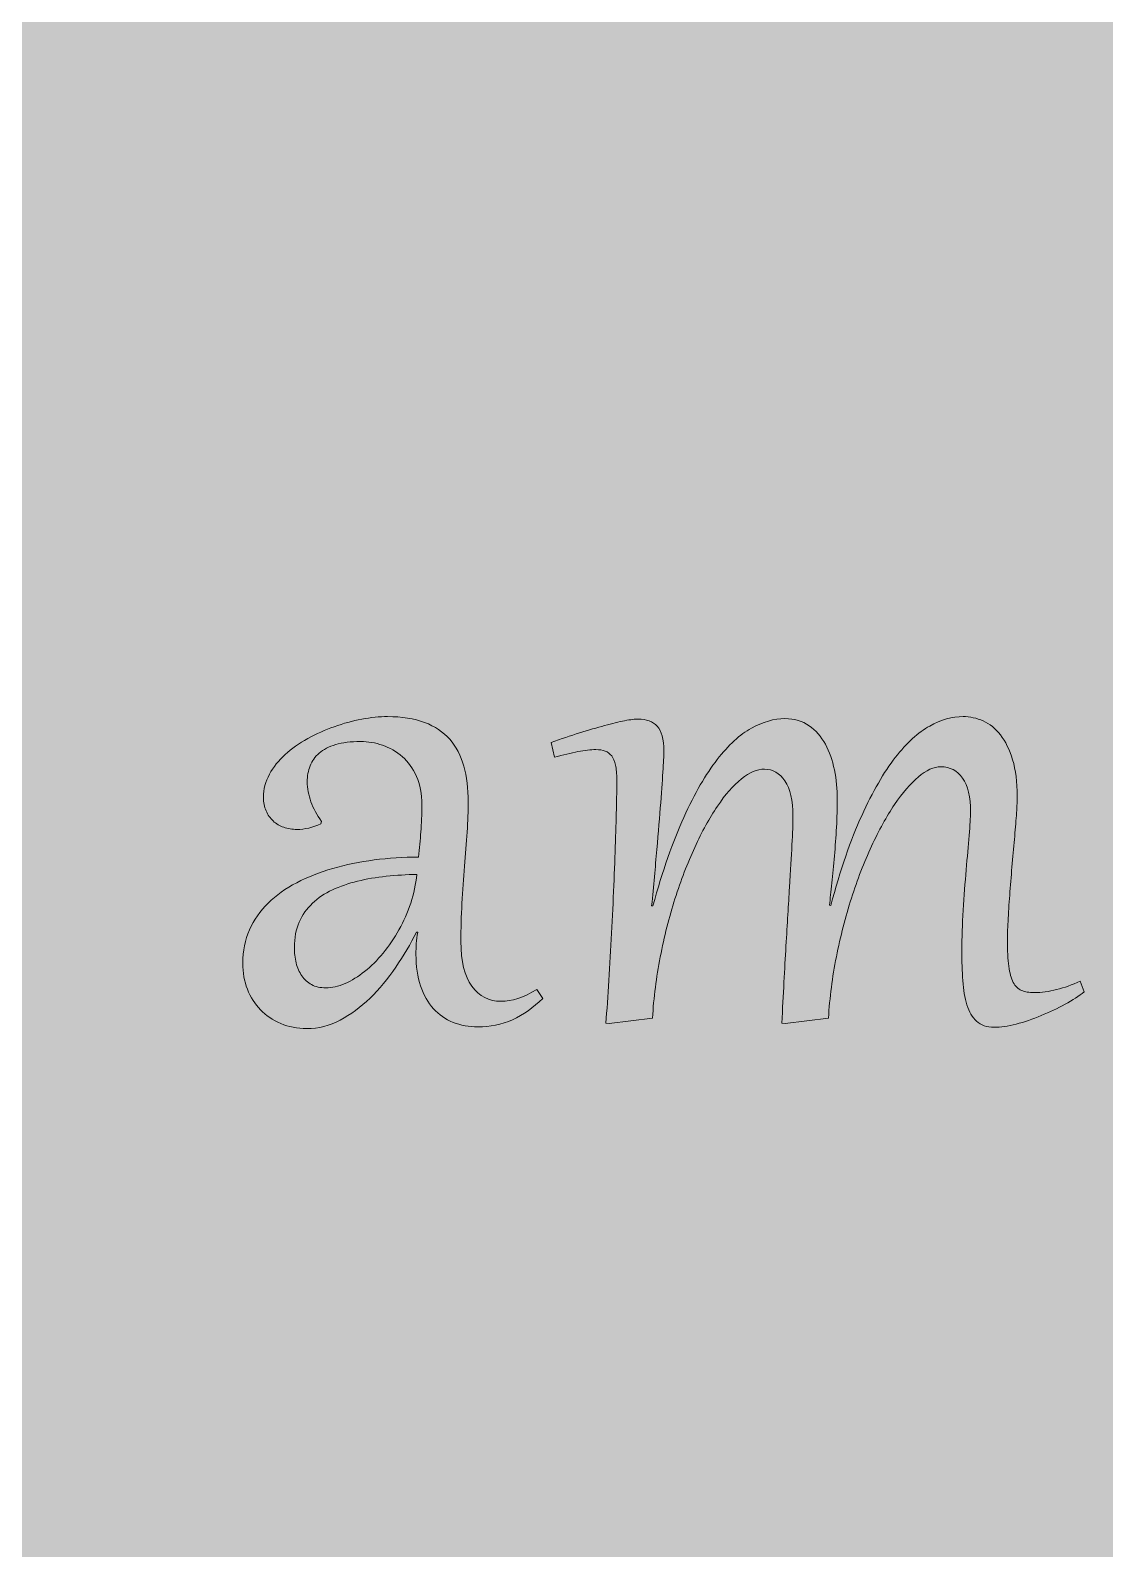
# Model space of a CAD drawing. Extents: x -4214 to -1795, y -2227 to -856.
# Drawn here: x -2950.1 to -2845.8, y -1688.8 to -1541.4 of the extents above; entities that cross this region are included whole.
import ezdxf

# ---------------------------------------------------------------- set-up
doc = ezdxf.new("R2010")
doc.units = 0
doc.header["$MEASUREMENT"] = 0
doc.layers.add('Layer 1', color=7, linetype='Continuous')

# ---------------------------------------------------------------- blocks, each defined once
blk = doc.blocks.new('block 14')
at = {"layer": 'Layer 1', "true_color": 0x2a3f49}
h = blk.add_hatch(color=149, dxfattribs=at)
h.dxf.hatch_style = 2
edge = h.paths.add_edge_path()
edge.add_spline(control_points=[(-2912.12, -1616.58), (-2912.12, -1615.52), (-2912.3, -1614.6), (-2912.64, -1613.82), (-2912.99, -1613.04), (-2913.45, -1612.4), (-2914.01, -1611.91), (-2914.58, -1611.41), (-2915.22, -1611.04), (-2915.93, -1610.8), (-2916.64, -1610.56), (-2917.35, -1610.44), (-2918.06, -1610.44), (-2919.02, -1610.44), (-2919.82, -1610.54), (-2920.48, -1610.74), (-2921.14, -1610.94), (-2921.67, -1611.22), (-2922.08, -1611.57), (-2922.49, -1611.91), (-2922.78, -1612.33), (-2922.97, -1612.8), (-2923.15, -1613.28), (-2923.24, -1613.79), (-2923.24, -1614.35), (-2923.24, -1614.99), (-2923.12, -1615.64), (-2922.88, -1616.29), (-2922.65, -1616.94), (-2922.31, -1617.57), (-2921.85, -1618.19), (-2921.85, -1618.19), (-2921.93, -1618.41), (-2921.93, -1618.41), (-2922.7, -1618.79), (-2923.47, -1618.97), (-2924.24, -1618.97), (-2924.7, -1618.97), (-2925.13, -1618.91), (-2925.52, -1618.76), (-2925.92, -1618.63), (-2926.26, -1618.42), (-2926.55, -1618.15), (-2926.84, -1617.88), (-2927.07, -1617.55), (-2927.24, -1617.16), (-2927.4, -1616.77), (-2927.49, -1616.34), (-2927.49, -1615.86), (-2927.49, -1615.06), (-2927.3, -1614.31), (-2926.91, -1613.62), (-2926.53, -1612.92), (-2926.02, -1612.28), (-2925.39, -1611.7), (-2924.76, -1611.13), (-2924.03, -1610.61), (-2923.2, -1610.16), (-2922.36, -1609.7), (-2921.51, -1609.31), (-2920.62, -1609), (-2919.73, -1608.68), (-2918.85, -1608.44), (-2917.95, -1608.27), (-2917.06, -1608.1), (-2916.23, -1608.02), (-2915.46, -1608.02), (-2914.06, -1608.02), (-2912.85, -1608.21), (-2911.85, -1608.59), (-2910.85, -1608.96), (-2910.04, -1609.51), (-2909.41, -1610.22), (-2908.79, -1610.95), (-2908.33, -1611.81), (-2908.04, -1612.83), (-2907.76, -1613.85), (-2907.61, -1615.01), (-2907.61, -1616.3), (-2907.61, -1617.18), (-2907.65, -1618.16), (-2907.72, -1619.22), (-2907.79, -1620.28), (-2907.88, -1621.39), (-2907.97, -1622.55), (-2908.07, -1623.71), (-2908.15, -1624.91), (-2908.22, -1626.15), (-2908.3, -1627.38), (-2908.33, -1628.61), (-2908.33, -1629.83), (-2908.33, -1631.76), (-2907.98, -1633.22), (-2907.26, -1634.19), (-2906.54, -1635.16), (-2905.6, -1635.65), (-2904.43, -1635.65), (-2903.39, -1635.65), (-2902.24, -1635.27), (-2900.96, -1634.5), (-2900.96, -1634.5), (-2900.38, -1635.37), (-2900.38, -1635.37), (-2901.28, -1636.27), (-2902.26, -1636.95), (-2903.32, -1637.43), (-2904.38, -1637.89), (-2905.5, -1638.13), (-2906.67, -1638.13), (-2907.54, -1638.13), (-2908.34, -1637.98), (-2909.08, -1637.69), (-2909.82, -1637.39), (-2910.46, -1636.95), (-2910.99, -1636.37), (-2911.53, -1635.78), (-2911.95, -1635.04), (-2912.24, -1634.16), (-2912.54, -1633.27), (-2912.69, -1632.25), (-2912.69, -1631.08), (-2912.69, -1630.73), (-2912.68, -1630.38), (-2912.66, -1630.03), (-2912.63, -1629.68), (-2912.59, -1629.32), (-2912.52, -1628.93), (-2912.52, -1628.93), (-2912.64, -1628.93), (-2912.64, -1628.93), (-2913.22, -1630.08), (-2913.89, -1631.22), (-2914.65, -1632.34), (-2915.41, -1633.46), (-2916.24, -1634.46), (-2917.15, -1635.34), (-2918.05, -1636.22), (-2919.02, -1636.93), (-2920.05, -1637.47), (-2921.07, -1638.02), (-2922.15, -1638.29), (-2923.28, -1638.29), (-2924.21, -1638.29), (-2925.05, -1638.13), (-2925.82, -1637.8), (-2926.58, -1637.48), (-2927.24, -1637.04), (-2927.78, -1636.48), (-2928.32, -1635.92), (-2928.75, -1635.24), (-2929.05, -1634.47), (-2929.35, -1633.7), (-2929.5, -1632.86), (-2929.5, -1631.95), (-2929.5, -1630.76), (-2929.28, -1629.69), (-2928.85, -1628.72), (-2928.41, -1627.75), (-2927.81, -1626.89), (-2927.03, -1626.13), (-2926.26, -1625.36), (-2925.34, -1624.7), (-2924.26, -1624.14), (-2923.19, -1623.59), (-2922.02, -1623.12), (-2920.76, -1622.75), (-2919.5, -1622.38), (-2918.16, -1622.11), (-2916.75, -1621.93), (-2915.34, -1621.74), (-2913.91, -1621.66), (-2912.44, -1621.66), (-2912.35, -1620.81), (-2912.27, -1619.99), (-2912.21, -1619.2), (-2912.15, -1618.41), (-2912.12, -1617.53), (-2912.12, -1616.58)], knot_values=[0, 0, 0, 0, 1, 1, 1, 2, 2, 2, 3, 3, 3, 4, 4, 4, 5, 5, 5, 6, 6, 6, 7, 7, 7, 8, 8, 8, 9, 9, 9, 10, 10, 10, 11, 11, 11, 12, 12, 12, 13, 13, 13, 14, 14, 14, 15, 15, 15, 16, 16, 16, 17, 17, 17, 18, 18, 18, 19, 19, 19, 20, 20, 20, 21, 21, 21, 22, 22, 22, 23, 23, 23, 24, 24, 24, 25, 25, 25, 26, 26, 26, 27, 27, 27, 28, 28, 28, 29, 29, 29, 30, 30, 30, 31, 31, 31, 32, 32, 32, 33, 33, 33, 34, 34, 34, 35, 35, 35, 36, 36, 36, 37, 37, 37, 38, 38, 38, 39, 39, 39, 40, 40, 40, 41, 41, 41, 42, 42, 42, 43, 43, 43, 44, 44, 44, 45, 45, 45, 46, 46, 46, 47, 47, 47, 48, 48, 48, 49, 49, 49, 50, 50, 50, 51, 51, 51, 52, 52, 52, 53, 53, 53, 54, 54, 54, 55, 55, 55, 56, 56, 56, 57, 57, 57, 58, 58, 58, 59, 59, 59, 59], degree=3, periodic=1)
edge = h.paths.add_edge_path()
edge.add_spline(control_points=[(-2924.49, -1630.42), (-2924.49, -1630.94), (-2924.43, -1631.44), (-2924.32, -1631.92), (-2924.2, -1632.39), (-2924.02, -1632.81), (-2923.77, -1633.18), (-2923.52, -1633.53), (-2923.21, -1633.82), (-2922.83, -1634.03), (-2922.44, -1634.24), (-2921.98, -1634.34), (-2921.45, -1634.34), (-2920.84, -1634.34), (-2920.22, -1634.2), (-2919.57, -1633.92), (-2918.93, -1633.64), (-2918.29, -1633.25), (-2917.67, -1632.75), (-2917.05, -1632.25), (-2916.45, -1631.66), (-2915.88, -1630.97), (-2915.31, -1630.28), (-2914.79, -1629.52), (-2914.34, -1628.7), (-2913.88, -1627.88), (-2913.5, -1627.02), (-2913.2, -1626.12), (-2912.9, -1625.21), (-2912.7, -1624.28), (-2912.6, -1623.33), (-2913.6, -1623.35), (-2914.59, -1623.42), (-2915.57, -1623.51), (-2916.55, -1623.62), (-2917.48, -1623.78), (-2918.35, -1623.99), (-2919.23, -1624.21), (-2920.05, -1624.49), (-2920.8, -1624.84), (-2921.55, -1625.18), (-2922.2, -1625.62), (-2922.74, -1626.14), (-2923.29, -1626.65), (-2923.71, -1627.26), (-2924.02, -1627.97), (-2924.33, -1628.67), (-2924.49, -1629.49), (-2924.49, -1630.42)], knot_values=[0, 0, 0, 0, 1, 1, 1, 2, 2, 2, 3, 3, 3, 4, 4, 4, 5, 5, 5, 6, 6, 6, 7, 7, 7, 8, 8, 8, 9, 9, 9, 10, 10, 10, 11, 11, 11, 12, 12, 12, 13, 13, 13, 14, 14, 14, 15, 15, 15, 16, 16, 16, 16], degree=3, periodic=1)
h = blk.add_hatch(color=149, dxfattribs=at)
h.dxf.hatch_style = 2
edge = h.paths.add_edge_path()
edge.add_spline(control_points=[(-2899.56, -1610.52), (-2898.6, -1610.18), (-2897.69, -1609.88), (-2896.81, -1609.6), (-2895.93, -1609.33), (-2895.12, -1609.09), (-2894.38, -1608.89), (-2893.64, -1608.68), (-2892.99, -1608.53), (-2892.43, -1608.42), (-2891.86, -1608.31), (-2891.42, -1608.26), (-2891.1, -1608.26), (-2890.32, -1608.26), (-2889.71, -1608.49), (-2889.28, -1608.95), (-2888.84, -1609.42), (-2888.62, -1610.21), (-2888.62, -1611.35), (-2888.62, -1611.61), (-2888.65, -1612.18), (-2888.7, -1613.07), (-2888.76, -1613.95), (-2888.83, -1615.05), (-2888.93, -1616.38), (-2889.03, -1617.71), (-2889.16, -1619.22), (-2889.31, -1620.93), (-2889.45, -1622.63), (-2889.62, -1624.45), (-2889.81, -1626.37), (-2889.81, -1626.37), (-2889.69, -1626.39), (-2889.69, -1626.39), (-2888.75, -1622.98), (-2887.75, -1620.12), (-2886.69, -1617.8), (-2885.63, -1615.48), (-2884.55, -1613.61), (-2883.45, -1612.19), (-2882.35, -1610.77), (-2881.24, -1609.75), (-2880.12, -1609.14), (-2879.01, -1608.53), (-2877.93, -1608.22), (-2876.88, -1608.22), (-2875.95, -1608.22), (-2875.17, -1608.45), (-2874.53, -1608.91), (-2873.88, -1609.36), (-2873.36, -1609.96), (-2872.95, -1610.7), (-2872.55, -1611.44), (-2872.25, -1612.27), (-2872.07, -1613.2), (-2871.88, -1614.14), (-2871.79, -1615.09), (-2871.79, -1616.06), (-2871.79, -1616.9), (-2871.81, -1617.8), (-2871.87, -1618.74), (-2871.92, -1619.69), (-2871.99, -1620.62), (-2872.07, -1621.54), (-2872.15, -1622.47), (-2872.23, -1623.34), (-2872.32, -1624.16), (-2872.41, -1624.99), (-2872.48, -1625.71), (-2872.55, -1626.33), (-2872.55, -1626.33), (-2872.43, -1626.35), (-2872.43, -1626.35), (-2871.49, -1622.89), (-2870.49, -1619.98), (-2869.42, -1617.64), (-2868.35, -1615.29), (-2867.27, -1613.41), (-2866.16, -1611.99), (-2865.05, -1610.57), (-2863.94, -1609.55), (-2862.82, -1608.94), (-2861.71, -1608.32), (-2860.63, -1608.02), (-2859.58, -1608.02), (-2858.91, -1608.02), (-2858.26, -1608.16), (-2857.63, -1608.44), (-2857, -1608.72), (-2856.44, -1609.18), (-2855.95, -1609.8), (-2855.46, -1610.43), (-2855.06, -1611.23), (-2854.77, -1612.21), (-2854.47, -1613.19), (-2854.33, -1614.37), (-2854.33, -1615.75), (-2854.33, -1616.14), (-2854.35, -1616.67), (-2854.39, -1617.36), (-2854.44, -1618.03), (-2854.5, -1618.79), (-2854.57, -1619.62), (-2854.64, -1620.45), (-2854.71, -1621.33), (-2854.8, -1622.27), (-2854.89, -1623.2), (-2854.96, -1624.12), (-2855.03, -1625.01), (-2855.1, -1625.92), (-2855.15, -1626.77), (-2855.2, -1627.59), (-2855.25, -1628.4), (-2855.27, -1629.1), (-2855.27, -1629.69), (-2855.27, -1630.74), (-2855.23, -1631.59), (-2855.14, -1632.25), (-2855.05, -1632.9), (-2854.91, -1633.43), (-2854.71, -1633.81), (-2854.51, -1634.19), (-2854.24, -1634.45), (-2853.9, -1634.59), (-2853.57, -1634.73), (-2853.16, -1634.8), (-2852.67, -1634.8), (-2851.98, -1634.8), (-2851.25, -1634.71), (-2850.5, -1634.51), (-2849.75, -1634.32), (-2848.99, -1634.05), (-2848.22, -1633.7), (-2848.22, -1633.7), (-2847.84, -1634.74), (-2847.84, -1634.74), (-2848.32, -1635.13), (-2848.93, -1635.53), (-2849.67, -1635.93), (-2850.41, -1636.33), (-2851.19, -1636.7), (-2852, -1637.04), (-2852.81, -1637.37), (-2853.62, -1637.65), (-2854.43, -1637.86), (-2855.23, -1638.07), (-2855.94, -1638.17), (-2856.56, -1638.17), (-2857.28, -1638.17), (-2857.86, -1637.97), (-2858.27, -1637.58), (-2858.69, -1637.2), (-2859, -1636.66), (-2859.21, -1635.99), (-2859.42, -1635.32), (-2859.55, -1634.54), (-2859.61, -1633.64), (-2859.67, -1632.74), (-2859.7, -1631.77), (-2859.7, -1630.74), (-2859.7, -1629.49), (-2859.66, -1628.18), (-2859.57, -1626.81), (-2859.48, -1625.44), (-2859.39, -1624.14), (-2859.28, -1622.9), (-2859.17, -1621.67), (-2859.07, -1620.55), (-2858.99, -1619.55), (-2858.9, -1618.55), (-2858.86, -1617.8), (-2858.86, -1617.28), (-2858.86, -1615.82), (-2859.11, -1614.72), (-2859.63, -1613.99), (-2860.15, -1613.26), (-2860.85, -1612.89), (-2861.74, -1612.89), (-2862.42, -1612.89), (-2863.15, -1613.22), (-2863.92, -1613.87), (-2864.69, -1614.52), (-2865.47, -1615.42), (-2866.24, -1616.56), (-2867.01, -1617.7), (-2867.75, -1619.05), (-2868.47, -1620.6), (-2869.19, -1622.15), (-2869.84, -1623.83), (-2870.42, -1625.64), (-2870.99, -1627.45), (-2871.48, -1629.35), (-2871.88, -1631.33), (-2872.27, -1633.31), (-2872.53, -1635.3), (-2872.65, -1637.28), (-2872.65, -1637.28), (-2876.86, -1637.8), (-2876.86, -1637.8), (-2876.86, -1637.8), (-2877.18, -1637.78), (-2877.18, -1637.78), (-2877.03, -1634.97), (-2876.9, -1632.47), (-2876.77, -1630.29), (-2876.64, -1628.12), (-2876.53, -1626.22), (-2876.43, -1624.6), (-2876.33, -1622.97), (-2876.25, -1621.59), (-2876.19, -1620.47), (-2876.13, -1619.34), (-2876.09, -1618.41), (-2876.09, -1617.67), (-2876.09, -1616.16), (-2876.35, -1615.03), (-2876.87, -1614.26), (-2877.39, -1613.5), (-2878.05, -1613.12), (-2878.85, -1613.12), (-2879.57, -1613.12), (-2880.31, -1613.43), (-2881.1, -1614.07), (-2881.89, -1614.71), (-2882.66, -1615.59), (-2883.43, -1616.72), (-2884.19, -1617.85), (-2884.93, -1619.18), (-2885.63, -1620.72), (-2886.34, -1622.26), (-2886.97, -1623.91), (-2887.55, -1625.7), (-2888.12, -1627.49), (-2888.59, -1629.37), (-2888.97, -1631.34), (-2889.36, -1633.31), (-2889.61, -1635.3), (-2889.73, -1637.28), (-2889.73, -1637.28), (-2893.94, -1637.8), (-2893.94, -1637.8), (-2893.94, -1637.8), (-2894.26, -1637.78), (-2894.26, -1637.78), (-2894.15, -1636.51), (-2894.05, -1635.12), (-2893.96, -1633.62), (-2893.87, -1632.11), (-2893.78, -1630.59), (-2893.7, -1629.03), (-2893.62, -1627.48), (-2893.55, -1625.95), (-2893.48, -1624.42), (-2893.43, -1622.9), (-2893.37, -1621.48), (-2893.32, -1620.16), (-2893.28, -1618.83), (-2893.24, -1617.65), (-2893.22, -1616.6), (-2893.2, -1615.55), (-2893.19, -1614.72), (-2893.19, -1614.12), (-2893.19, -1613.57), (-2893.23, -1613.11), (-2893.32, -1612.73), (-2893.39, -1612.36), (-2893.52, -1612.06), (-2893.69, -1611.84), (-2893.86, -1611.62), (-2894.07, -1611.46), (-2894.32, -1611.37), (-2894.58, -1611.27), (-2894.88, -1611.22), (-2895.23, -1611.22), (-2895.71, -1611.22), (-2896.29, -1611.29), (-2896.96, -1611.42), (-2897.63, -1611.56), (-2898.4, -1611.74), (-2899.25, -1611.97), (-2899.25, -1611.97), (-2899.56, -1610.52), (-2899.56, -1610.52)], knot_values=[0, 0, 0, 0, 1, 1, 1, 2, 2, 2, 3, 3, 3, 4, 4, 4, 5, 5, 5, 6, 6, 6, 7, 7, 7, 8, 8, 8, 9, 9, 9, 10, 10, 10, 11, 11, 11, 12, 12, 12, 13, 13, 13, 14, 14, 14, 15, 15, 15, 16, 16, 16, 17, 17, 17, 18, 18, 18, 19, 19, 19, 20, 20, 20, 21, 21, 21, 22, 22, 22, 23, 23, 23, 24, 24, 24, 25, 25, 25, 26, 26, 26, 27, 27, 27, 28, 28, 28, 29, 29, 29, 30, 30, 30, 31, 31, 31, 32, 32, 32, 33, 33, 33, 34, 34, 34, 35, 35, 35, 36, 36, 36, 37, 37, 37, 38, 38, 38, 39, 39, 39, 40, 40, 40, 41, 41, 41, 42, 42, 42, 43, 43, 43, 44, 44, 44, 45, 45, 45, 46, 46, 46, 47, 47, 47, 48, 48, 48, 49, 49, 49, 50, 50, 50, 51, 51, 51, 52, 52, 52, 53, 53, 53, 54, 54, 54, 55, 55, 55, 56, 56, 56, 57, 57, 57, 58, 58, 58, 59, 59, 59, 60, 60, 60, 61, 61, 61, 62, 62, 62, 63, 63, 63, 64, 64, 64, 65, 65, 65, 66, 66, 66, 67, 67, 67, 68, 68, 68, 69, 69, 69, 70, 70, 70, 71, 71, 71, 72, 72, 72, 73, 73, 73, 74, 74, 74, 75, 75, 75, 76, 76, 76, 77, 77, 77, 78, 78, 78, 79, 79, 79, 80, 80, 80, 81, 81, 81, 82, 82, 82, 83, 83, 83, 84, 84, 84, 85, 85, 85, 86, 86, 86, 87, 87, 87, 88, 88, 88, 89, 89, 89, 90, 90, 90, 91, 91, 91, 92, 92, 92, 93, 93, 93, 94, 94, 94, 94], degree=3, periodic=1)
at = {"layer": 'Layer 1', "lineweight": 0}
for points, knots in [([(-2912.12, -1616.58), (-2912.12, -1615.52), (-2912.3, -1614.6), (-2912.64, -1613.82), (-2912.99, -1613.04), (-2913.45, -1612.4), (-2914.01, -1611.91), (-2914.58, -1611.41), (-2915.22, -1611.04), (-2915.93, -1610.8), (-2916.64, -1610.56), (-2917.35, -1610.44), (-2918.06, -1610.44), (-2919.02, -1610.44), (-2919.82, -1610.54), (-2920.48, -1610.74), (-2921.14, -1610.94), (-2921.67, -1611.22), (-2922.08, -1611.57), (-2922.49, -1611.91), (-2922.78, -1612.33), (-2922.97, -1612.8), (-2923.15, -1613.28), (-2923.24, -1613.79), (-2923.24, -1614.35), (-2923.24, -1614.99), (-2923.12, -1615.64), (-2922.88, -1616.29), (-2922.65, -1616.94), (-2922.31, -1617.57), (-2921.85, -1618.19), (-2921.85, -1618.19), (-2921.93, -1618.41), (-2921.93, -1618.41), (-2922.7, -1618.79), (-2923.47, -1618.97), (-2924.24, -1618.97), (-2924.7, -1618.97), (-2925.13, -1618.91), (-2925.52, -1618.76), (-2925.92, -1618.63), (-2926.26, -1618.42), (-2926.55, -1618.15), (-2926.84, -1617.88), (-2927.07, -1617.55), (-2927.24, -1617.16), (-2927.4, -1616.77), (-2927.49, -1616.34), (-2927.49, -1615.86), (-2927.49, -1615.06), (-2927.3, -1614.31), (-2926.91, -1613.62), (-2926.53, -1612.92), (-2926.02, -1612.28), (-2925.39, -1611.7), (-2924.76, -1611.13), (-2924.03, -1610.61), (-2923.2, -1610.16), (-2922.36, -1609.7), (-2921.51, -1609.31), (-2920.62, -1609), (-2919.73, -1608.68), (-2918.85, -1608.44), (-2917.95, -1608.27), (-2917.06, -1608.1), (-2916.23, -1608.02), (-2915.46, -1608.02), (-2914.06, -1608.02), (-2912.85, -1608.21), (-2911.85, -1608.59), (-2910.85, -1608.96), (-2910.04, -1609.51), (-2909.41, -1610.22), (-2908.79, -1610.95), (-2908.33, -1611.81), (-2908.04, -1612.83), (-2907.76, -1613.85), (-2907.61, -1615.01), (-2907.61, -1616.3), (-2907.61, -1617.18), (-2907.65, -1618.16), (-2907.72, -1619.22), (-2907.79, -1620.28), (-2907.88, -1621.39), (-2907.97, -1622.55), (-2908.07, -1623.71), (-2908.15, -1624.91), (-2908.22, -1626.15), (-2908.3, -1627.38), (-2908.33, -1628.61), (-2908.33, -1629.83), (-2908.33, -1631.76), (-2907.98, -1633.22), (-2907.26, -1634.19), (-2906.54, -1635.16), (-2905.6, -1635.65), (-2904.43, -1635.65), (-2903.39, -1635.65), (-2902.24, -1635.27), (-2900.96, -1634.5), (-2900.96, -1634.5), (-2900.38, -1635.37), (-2900.38, -1635.37), (-2901.28, -1636.27), (-2902.26, -1636.95), (-2903.32, -1637.43), (-2904.38, -1637.89), (-2905.5, -1638.13), (-2906.67, -1638.13), (-2907.54, -1638.13), (-2908.34, -1637.98), (-2909.08, -1637.69), (-2909.82, -1637.39), (-2910.46, -1636.95), (-2910.99, -1636.37), (-2911.53, -1635.78), (-2911.95, -1635.04), (-2912.24, -1634.16), (-2912.54, -1633.27), (-2912.69, -1632.25), (-2912.69, -1631.08), (-2912.69, -1630.73), (-2912.68, -1630.38), (-2912.66, -1630.03), (-2912.63, -1629.68), (-2912.59, -1629.32), (-2912.52, -1628.93), (-2912.52, -1628.93), (-2912.64, -1628.93), (-2912.64, -1628.93), (-2913.22, -1630.08), (-2913.89, -1631.22), (-2914.65, -1632.34), (-2915.41, -1633.46), (-2916.24, -1634.46), (-2917.15, -1635.34), (-2918.05, -1636.22), (-2919.02, -1636.93), (-2920.05, -1637.47), (-2921.07, -1638.02), (-2922.15, -1638.29), (-2923.28, -1638.29), (-2924.21, -1638.29), (-2925.05, -1638.13), (-2925.82, -1637.8), (-2926.58, -1637.48), (-2927.24, -1637.04), (-2927.78, -1636.48), (-2928.32, -1635.92), (-2928.75, -1635.24), (-2929.05, -1634.47), (-2929.35, -1633.7), (-2929.5, -1632.86), (-2929.5, -1631.95), (-2929.5, -1630.76), (-2929.28, -1629.69), (-2928.85, -1628.72), (-2928.41, -1627.75), (-2927.81, -1626.89), (-2927.03, -1626.13), (-2926.26, -1625.36), (-2925.34, -1624.7), (-2924.26, -1624.14), (-2923.19, -1623.59), (-2922.02, -1623.12), (-2920.76, -1622.75), (-2919.5, -1622.38), (-2918.16, -1622.11), (-2916.75, -1621.93), (-2915.34, -1621.74), (-2913.91, -1621.66), (-2912.44, -1621.66), (-2912.35, -1620.81), (-2912.27, -1619.99), (-2912.21, -1619.2), (-2912.15, -1618.41), (-2912.12, -1617.53), (-2912.12, -1616.58)], [0, 0, 0, 0, 1, 1, 1, 2, 2, 2, 3, 3, 3, 4, 4, 4, 5, 5, 5, 6, 6, 6, 7, 7, 7, 8, 8, 8, 9, 9, 9, 10, 10, 10, 11, 11, 11, 12, 12, 12, 13, 13, 13, 14, 14, 14, 15, 15, 15, 16, 16, 16, 17, 17, 17, 18, 18, 18, 19, 19, 19, 20, 20, 20, 21, 21, 21, 22, 22, 22, 23, 23, 23, 24, 24, 24, 25, 25, 25, 26, 26, 26, 27, 27, 27, 28, 28, 28, 29, 29, 29, 30, 30, 30, 31, 31, 31, 32, 32, 32, 33, 33, 33, 34, 34, 34, 35, 35, 35, 36, 36, 36, 37, 37, 37, 38, 38, 38, 39, 39, 39, 40, 40, 40, 41, 41, 41, 42, 42, 42, 43, 43, 43, 44, 44, 44, 45, 45, 45, 46, 46, 46, 47, 47, 47, 48, 48, 48, 49, 49, 49, 50, 50, 50, 51, 51, 51, 52, 52, 52, 53, 53, 53, 54, 54, 54, 55, 55, 55, 56, 56, 56, 57, 57, 57, 58, 58, 58, 59, 59, 59, 59]), ([(-2899.56, -1610.52), (-2898.6, -1610.18), (-2897.69, -1609.88), (-2896.81, -1609.6), (-2895.93, -1609.33), (-2895.12, -1609.09), (-2894.38, -1608.89), (-2893.64, -1608.68), (-2892.99, -1608.53), (-2892.43, -1608.42), (-2891.86, -1608.31), (-2891.42, -1608.26), (-2891.1, -1608.26), (-2890.32, -1608.26), (-2889.71, -1608.49), (-2889.28, -1608.95), (-2888.84, -1609.42), (-2888.62, -1610.21), (-2888.62, -1611.35), (-2888.62, -1611.61), (-2888.65, -1612.18), (-2888.7, -1613.07), (-2888.76, -1613.95), (-2888.83, -1615.05), (-2888.93, -1616.38), (-2889.03, -1617.71), (-2889.16, -1619.22), (-2889.31, -1620.93), (-2889.45, -1622.63), (-2889.62, -1624.45), (-2889.81, -1626.37), (-2889.81, -1626.37), (-2889.69, -1626.39), (-2889.69, -1626.39), (-2888.75, -1622.98), (-2887.75, -1620.12), (-2886.69, -1617.8), (-2885.63, -1615.48), (-2884.55, -1613.61), (-2883.45, -1612.19), (-2882.35, -1610.77), (-2881.24, -1609.75), (-2880.12, -1609.14), (-2879.01, -1608.53), (-2877.93, -1608.22), (-2876.88, -1608.22), (-2875.95, -1608.22), (-2875.17, -1608.45), (-2874.53, -1608.91), (-2873.88, -1609.36), (-2873.36, -1609.96), (-2872.95, -1610.7), (-2872.55, -1611.44), (-2872.25, -1612.27), (-2872.07, -1613.2), (-2871.88, -1614.14), (-2871.79, -1615.09), (-2871.79, -1616.06), (-2871.79, -1616.9), (-2871.81, -1617.8), (-2871.87, -1618.74), (-2871.92, -1619.69), (-2871.99, -1620.62), (-2872.07, -1621.54), (-2872.15, -1622.47), (-2872.23, -1623.34), (-2872.32, -1624.16), (-2872.41, -1624.99), (-2872.48, -1625.71), (-2872.55, -1626.33), (-2872.55, -1626.33), (-2872.43, -1626.35), (-2872.43, -1626.35), (-2871.49, -1622.89), (-2870.49, -1619.98), (-2869.42, -1617.64), (-2868.35, -1615.29), (-2867.27, -1613.41), (-2866.16, -1611.99), (-2865.05, -1610.57), (-2863.94, -1609.55), (-2862.82, -1608.94), (-2861.71, -1608.32), (-2860.63, -1608.02), (-2859.58, -1608.02), (-2858.91, -1608.02), (-2858.26, -1608.16), (-2857.63, -1608.44), (-2857, -1608.72), (-2856.44, -1609.18), (-2855.95, -1609.8), (-2855.46, -1610.43), (-2855.06, -1611.23), (-2854.77, -1612.21), (-2854.47, -1613.19), (-2854.33, -1614.37), (-2854.33, -1615.75), (-2854.33, -1616.14), (-2854.35, -1616.67), (-2854.39, -1617.36), (-2854.44, -1618.03), (-2854.5, -1618.79), (-2854.57, -1619.62), (-2854.64, -1620.45), (-2854.71, -1621.33), (-2854.8, -1622.27), (-2854.89, -1623.2), (-2854.96, -1624.12), (-2855.03, -1625.01), (-2855.1, -1625.92), (-2855.15, -1626.77), (-2855.2, -1627.59), (-2855.25, -1628.4), (-2855.27, -1629.1), (-2855.27, -1629.69), (-2855.27, -1630.74), (-2855.23, -1631.59), (-2855.14, -1632.25), (-2855.05, -1632.9), (-2854.91, -1633.43), (-2854.71, -1633.81), (-2854.51, -1634.19), (-2854.24, -1634.45), (-2853.9, -1634.59), (-2853.57, -1634.73), (-2853.16, -1634.8), (-2852.67, -1634.8), (-2851.98, -1634.8), (-2851.25, -1634.71), (-2850.5, -1634.51), (-2849.75, -1634.32), (-2848.99, -1634.05), (-2848.22, -1633.7), (-2848.22, -1633.7), (-2847.84, -1634.74), (-2847.84, -1634.74), (-2848.32, -1635.13), (-2848.93, -1635.53), (-2849.67, -1635.93), (-2850.41, -1636.33), (-2851.19, -1636.7), (-2852, -1637.04), (-2852.81, -1637.37), (-2853.62, -1637.65), (-2854.43, -1637.86), (-2855.23, -1638.07), (-2855.94, -1638.17), (-2856.56, -1638.17), (-2857.28, -1638.17), (-2857.86, -1637.97), (-2858.27, -1637.58), (-2858.69, -1637.2), (-2859, -1636.66), (-2859.21, -1635.99), (-2859.42, -1635.32), (-2859.55, -1634.54), (-2859.61, -1633.64), (-2859.67, -1632.74), (-2859.7, -1631.77), (-2859.7, -1630.74), (-2859.7, -1629.49), (-2859.66, -1628.18), (-2859.57, -1626.81), (-2859.48, -1625.44), (-2859.39, -1624.14), (-2859.28, -1622.9), (-2859.17, -1621.67), (-2859.07, -1620.55), (-2858.99, -1619.55), (-2858.9, -1618.55), (-2858.86, -1617.8), (-2858.86, -1617.28), (-2858.86, -1615.82), (-2859.11, -1614.72), (-2859.63, -1613.99), (-2860.15, -1613.26), (-2860.85, -1612.89), (-2861.74, -1612.89), (-2862.42, -1612.89), (-2863.15, -1613.22), (-2863.92, -1613.87), (-2864.69, -1614.52), (-2865.47, -1615.42), (-2866.24, -1616.56), (-2867.01, -1617.7), (-2867.75, -1619.05), (-2868.47, -1620.6), (-2869.19, -1622.15), (-2869.84, -1623.83), (-2870.42, -1625.64), (-2870.99, -1627.45), (-2871.48, -1629.35), (-2871.88, -1631.33), (-2872.27, -1633.31), (-2872.53, -1635.3), (-2872.65, -1637.28), (-2872.65, -1637.28), (-2876.86, -1637.8), (-2876.86, -1637.8), (-2876.86, -1637.8), (-2877.18, -1637.78), (-2877.18, -1637.78), (-2877.03, -1634.97), (-2876.9, -1632.47), (-2876.77, -1630.29), (-2876.64, -1628.12), (-2876.53, -1626.22), (-2876.43, -1624.6), (-2876.33, -1622.97), (-2876.25, -1621.59), (-2876.19, -1620.47), (-2876.13, -1619.34), (-2876.09, -1618.41), (-2876.09, -1617.67), (-2876.09, -1616.16), (-2876.35, -1615.03), (-2876.87, -1614.26), (-2877.39, -1613.5), (-2878.05, -1613.12), (-2878.85, -1613.12), (-2879.57, -1613.12), (-2880.31, -1613.43), (-2881.1, -1614.07), (-2881.89, -1614.71), (-2882.66, -1615.59), (-2883.43, -1616.72), (-2884.19, -1617.85), (-2884.93, -1619.18), (-2885.63, -1620.72), (-2886.34, -1622.26), (-2886.97, -1623.91), (-2887.55, -1625.7), (-2888.12, -1627.49), (-2888.59, -1629.37), (-2888.97, -1631.34), (-2889.36, -1633.31), (-2889.61, -1635.3), (-2889.73, -1637.28), (-2889.73, -1637.28), (-2893.94, -1637.8), (-2893.94, -1637.8), (-2893.94, -1637.8), (-2894.26, -1637.78), (-2894.26, -1637.78), (-2894.15, -1636.51), (-2894.05, -1635.12), (-2893.96, -1633.62), (-2893.87, -1632.11), (-2893.78, -1630.59), (-2893.7, -1629.03), (-2893.62, -1627.48), (-2893.55, -1625.95), (-2893.48, -1624.42), (-2893.43, -1622.9), (-2893.37, -1621.48), (-2893.32, -1620.16), (-2893.28, -1618.83), (-2893.24, -1617.65), (-2893.22, -1616.6), (-2893.2, -1615.55), (-2893.19, -1614.72), (-2893.19, -1614.12), (-2893.19, -1613.57), (-2893.23, -1613.11), (-2893.32, -1612.73), (-2893.39, -1612.36), (-2893.52, -1612.06), (-2893.69, -1611.84), (-2893.86, -1611.62), (-2894.07, -1611.46), (-2894.32, -1611.37), (-2894.58, -1611.27), (-2894.88, -1611.22), (-2895.23, -1611.22), (-2895.71, -1611.22), (-2896.29, -1611.29), (-2896.96, -1611.42), (-2897.63, -1611.56), (-2898.4, -1611.74), (-2899.25, -1611.97), (-2899.25, -1611.97), (-2899.56, -1610.52), (-2899.56, -1610.52)], [0, 0, 0, 0, 1, 1, 1, 2, 2, 2, 3, 3, 3, 4, 4, 4, 5, 5, 5, 6, 6, 6, 7, 7, 7, 8, 8, 8, 9, 9, 9, 10, 10, 10, 11, 11, 11, 12, 12, 12, 13, 13, 13, 14, 14, 14, 15, 15, 15, 16, 16, 16, 17, 17, 17, 18, 18, 18, 19, 19, 19, 20, 20, 20, 21, 21, 21, 22, 22, 22, 23, 23, 23, 24, 24, 24, 25, 25, 25, 26, 26, 26, 27, 27, 27, 28, 28, 28, 29, 29, 29, 30, 30, 30, 31, 31, 31, 32, 32, 32, 33, 33, 33, 34, 34, 34, 35, 35, 35, 36, 36, 36, 37, 37, 37, 38, 38, 38, 39, 39, 39, 40, 40, 40, 41, 41, 41, 42, 42, 42, 43, 43, 43, 44, 44, 44, 45, 45, 45, 46, 46, 46, 47, 47, 47, 48, 48, 48, 49, 49, 49, 50, 50, 50, 51, 51, 51, 52, 52, 52, 53, 53, 53, 54, 54, 54, 55, 55, 55, 56, 56, 56, 57, 57, 57, 58, 58, 58, 59, 59, 59, 60, 60, 60, 61, 61, 61, 62, 62, 62, 63, 63, 63, 64, 64, 64, 65, 65, 65, 66, 66, 66, 67, 67, 67, 68, 68, 68, 69, 69, 69, 70, 70, 70, 71, 71, 71, 72, 72, 72, 73, 73, 73, 74, 74, 74, 75, 75, 75, 76, 76, 76, 77, 77, 77, 78, 78, 78, 79, 79, 79, 80, 80, 80, 81, 81, 81, 82, 82, 82, 83, 83, 83, 84, 84, 84, 85, 85, 85, 86, 86, 86, 87, 87, 87, 88, 88, 88, 89, 89, 89, 90, 90, 90, 91, 91, 91, 92, 92, 92, 93, 93, 93, 94, 94, 94, 94]), ([(-2924.49, -1630.42), (-2924.49, -1630.94), (-2924.43, -1631.44), (-2924.32, -1631.92), (-2924.2, -1632.39), (-2924.02, -1632.81), (-2923.77, -1633.18), (-2923.52, -1633.53), (-2923.21, -1633.82), (-2922.83, -1634.03), (-2922.44, -1634.24), (-2921.98, -1634.34), (-2921.45, -1634.34), (-2920.84, -1634.34), (-2920.22, -1634.2), (-2919.57, -1633.92), (-2918.93, -1633.64), (-2918.29, -1633.25), (-2917.67, -1632.75), (-2917.05, -1632.25), (-2916.45, -1631.66), (-2915.88, -1630.97), (-2915.31, -1630.28), (-2914.79, -1629.52), (-2914.34, -1628.7), (-2913.88, -1627.88), (-2913.5, -1627.02), (-2913.2, -1626.12), (-2912.9, -1625.21), (-2912.7, -1624.28), (-2912.6, -1623.33), (-2913.6, -1623.35), (-2914.59, -1623.42), (-2915.57, -1623.51), (-2916.55, -1623.62), (-2917.48, -1623.78), (-2918.35, -1623.99), (-2919.23, -1624.21), (-2920.05, -1624.49), (-2920.8, -1624.84), (-2921.55, -1625.18), (-2922.2, -1625.62), (-2922.74, -1626.14), (-2923.29, -1626.65), (-2923.71, -1627.26), (-2924.02, -1627.97), (-2924.33, -1628.67), (-2924.49, -1629.49), (-2924.49, -1630.42)], [0, 0, 0, 0, 1, 1, 1, 2, 2, 2, 3, 3, 3, 4, 4, 4, 5, 5, 5, 6, 6, 6, 7, 7, 7, 8, 8, 8, 9, 9, 9, 10, 10, 10, 11, 11, 11, 12, 12, 12, 13, 13, 13, 14, 14, 14, 15, 15, 15, 16, 16, 16, 16])]:
    blk.add_open_spline(points, degree=3, knots=knots, dxfattribs=at)
blk = doc.blocks.new('block 13')
at = {"layer": 'Layer 1'}
blk.add_blockref('block 14', (0, 0), dxfattribs=at)
blk = doc.blocks.new('block 3')
at = {"layer": 'Layer 1'}
blk.add_blockref('block 13', (0, 0), dxfattribs=at)
blk = doc.blocks.new('block 2')
at = {"layer": 'Layer 1', "true_color": 0xd1f7fe}
h = blk.add_hatch(color=7, dxfattribs=at)
h.dxf.hatch_style = 2
edge = h.paths.add_edge_path()
edge.add_spline(control_points=[(-1794.66, -1541.43), (-1798.65, -1538.41), (-1802.26, -1532.96), (-1802.26, -1532.96), (-1818.61, -1510.46), (-1812.96, -1476.79), (-1816.44, -1444.45), (-1820.97, -1402.43), (-1845.85, -1390.9), (-1845.85, -1390.9), (-1804.05, -1322.51), (-1892.29, -1300.54), (-1892.29, -1235.18), (-1892.29, -1185.07), (-1862.63, -1142.36), (-1862.63, -1091.81), (-1862.63, -1048.7), (-1902.17, -1036.97), (-1902.17, -1036.97), (-1867.4, -1000.37), (-1890.03, -934.19), (-1946.84, -934.19), (-2005.1, -934.19), (-2041.37, -964.4), (-2090.14, -964.4), (-2164.56, -964.4), (-2207.8, -887.5), (-2269.21, -938.66), (-2361.65, -869.93), (-2476.86, -966.12), (-2551.28, -966.12), (-2625.69, -966.12), (-2641.59, -875.56), (-2696.26, -901.1), (-2661.19, -910.16), (-2669.29, -950.94), (-2696.64, -950.94), (-2728.63, -950.94), (-2744.91, -917.99), (-2781.11, -917.99), (-2815.61, -917.99), (-2899.41, -972.27), (-2996.85, -864.27), (-2996.85, -864.27), (-2999.69, -861.05), (-3004.23, -855.72), (-3008.77, -861.05), (-3011.6, -864.27), (-3011.6, -864.27), (-3109.05, -972.27), (-3192.84, -917.99), (-3227.35, -917.99), (-3263.55, -917.99), (-3279.83, -950.94), (-3311.82, -950.94), (-3339.17, -950.94), (-3347.26, -910.16), (-3312.19, -901.1), (-3366.87, -875.56), (-3382.76, -966.12), (-3457.18, -966.12), (-3531.59, -966.12), (-3646.8, -869.93), (-3739.25, -938.66), (-3800.66, -887.5), (-3843.9, -964.4), (-3918.32, -964.4), (-3967.09, -964.4), (-4003.36, -934.19), (-4061.61, -934.19), (-4118.43, -934.19), (-4141.05, -1000.37), (-4106.29, -1036.97), (-4106.29, -1036.97), (-4145.83, -1048.7), (-4145.83, -1091.81), (-4145.83, -1142.36), (-4116.17, -1185.07), (-4116.17, -1235.18), (-4116.17, -1300.54), (-4204.41, -1322.51), (-4162.6, -1390.9), (-4162.6, -1390.9), (-4187.49, -1402.43), (-4192.02, -1444.45), (-4195.5, -1476.79), (-4189.85, -1510.46), (-4206.19, -1532.96), (-4206.19, -1532.96), (-4209.85, -1538.25), (-4213.8, -1541.43), (-4209.78, -1544.99), (-4206.19, -1549.9), (-4206.19, -1549.9), (-4189.85, -1572.4), (-4195.5, -1606.08), (-4192.02, -1638.41), (-4187.49, -1680.43), (-4162.6, -1691.96), (-4162.6, -1691.96), (-4204.41, -1760.35), (-4116.17, -1782.32), (-4116.17, -1847.68), (-4116.17, -1897.79), (-4145.83, -1940.5), (-4145.83, -1991.05), (-4145.83, -2034.16), (-4106.29, -2045.89), (-4106.29, -2045.89), (-4141.05, -2082.49), (-4118.43, -2148.67), (-4061.61, -2148.67), (-4003.36, -2148.67), (-3967.09, -2118.46), (-3918.32, -2118.46), (-3843.9, -2118.46), (-3800.66, -2195.36), (-3739.25, -2144.21), (-3646.8, -2212.93), (-3531.59, -2116.74), (-3457.18, -2116.74), (-3382.76, -2116.74), (-3366.87, -2207.3), (-3312.19, -2181.76), (-3347.26, -2172.7), (-3339.17, -2131.92), (-3311.82, -2131.92), (-3279.83, -2131.92), (-3263.55, -2164.87), (-3227.35, -2164.87), (-3192.84, -2164.87), (-3109.05, -2110.59), (-3011.6, -2218.59), (-3011.6, -2218.59), (-3008.77, -2221.81), (-3004.23, -2227.14), (-2999.69, -2221.81), (-2996.85, -2218.59), (-2996.85, -2218.59), (-2899.41, -2110.59), (-2815.61, -2164.87), (-2781.11, -2164.87), (-2744.91, -2164.87), (-2728.63, -2131.92), (-2696.64, -2131.92), (-2669.29, -2131.92), (-2661.19, -2172.7), (-2696.26, -2181.76), (-2641.59, -2207.3), (-2625.69, -2116.74), (-2551.28, -2116.74), (-2476.86, -2116.74), (-2361.65, -2212.93), (-2269.21, -2144.21), (-2207.8, -2195.36), (-2164.56, -2118.46), (-2090.14, -2118.46), (-2041.37, -2118.46), (-2005.1, -2148.67), (-1946.84, -2148.67), (-1890.03, -2148.67), (-1867.4, -2082.49), (-1902.17, -2045.89), (-1902.17, -2045.89), (-1862.63, -2034.16), (-1862.63, -1991.05), (-1862.63, -1940.5), (-1892.29, -1897.79), (-1892.29, -1847.68), (-1892.29, -1782.32), (-1804.05, -1760.35), (-1845.85, -1691.96), (-1845.85, -1691.96), (-1820.97, -1680.43), (-1816.44, -1638.41), (-1812.96, -1606.08), (-1818.61, -1572.4), (-1802.26, -1549.9), (-1802.26, -1549.9), (-1799.12, -1544.75), (-1794.66, -1541.43)], knot_values=[0, 0, 0, 0, 1, 1, 1, 2, 2, 2, 3, 3, 3, 4, 4, 4, 5, 5, 5, 6, 6, 6, 7, 7, 7, 8, 8, 8, 9, 9, 9, 10, 10, 10, 11, 11, 11, 12, 12, 12, 13, 13, 13, 14, 14, 14, 15, 15, 15, 16, 16, 16, 17, 17, 17, 18, 18, 18, 19, 19, 19, 20, 20, 20, 21, 21, 21, 22, 22, 22, 23, 23, 23, 24, 24, 24, 25, 25, 25, 26, 26, 26, 27, 27, 27, 28, 28, 28, 29, 29, 29, 30, 30, 30, 31, 31, 31, 32, 32, 32, 33, 33, 33, 34, 34, 34, 35, 35, 35, 36, 36, 36, 37, 37, 37, 38, 38, 38, 39, 39, 39, 40, 40, 40, 41, 41, 41, 42, 42, 42, 43, 43, 43, 44, 44, 44, 45, 45, 45, 46, 46, 46, 47, 47, 47, 48, 48, 48, 49, 49, 49, 50, 50, 50, 51, 51, 51, 52, 52, 52, 53, 53, 53, 54, 54, 54, 55, 55, 55, 56, 56, 56, 57, 57, 57, 58, 58, 58, 59, 59, 59, 60, 60, 60, 60], degree=3, periodic=1)
at = {"layer": 'Layer 1', "lineweight": 0}
blk.add_open_spline([(-1794.66, -1541.43), (-1798.65, -1538.41), (-1802.26, -1532.96), (-1802.26, -1532.96), (-1818.61, -1510.46), (-1812.96, -1476.79), (-1816.44, -1444.45), (-1820.97, -1402.43), (-1845.85, -1390.9), (-1845.85, -1390.9), (-1804.05, -1322.51), (-1892.29, -1300.54), (-1892.29, -1235.18), (-1892.29, -1185.07), (-1862.63, -1142.36), (-1862.63, -1091.81), (-1862.63, -1048.7), (-1902.17, -1036.97), (-1902.17, -1036.97), (-1867.4, -1000.37), (-1890.03, -934.19), (-1946.84, -934.19), (-2005.1, -934.19), (-2041.37, -964.4), (-2090.14, -964.4), (-2164.56, -964.4), (-2207.8, -887.5), (-2269.21, -938.66), (-2361.65, -869.93), (-2476.86, -966.12), (-2551.28, -966.12), (-2625.69, -966.12), (-2641.59, -875.56), (-2696.26, -901.1), (-2661.19, -910.16), (-2669.29, -950.94), (-2696.64, -950.94), (-2728.63, -950.94), (-2744.91, -917.99), (-2781.11, -917.99), (-2815.61, -917.99), (-2899.41, -972.27), (-2996.85, -864.27), (-2996.85, -864.27), (-2999.69, -861.05), (-3004.23, -855.72), (-3008.77, -861.05), (-3011.6, -864.27), (-3011.6, -864.27), (-3109.05, -972.27), (-3192.84, -917.99), (-3227.35, -917.99), (-3263.55, -917.99), (-3279.83, -950.94), (-3311.82, -950.94), (-3339.17, -950.94), (-3347.26, -910.16), (-3312.19, -901.1), (-3366.87, -875.56), (-3382.76, -966.12), (-3457.18, -966.12), (-3531.59, -966.12), (-3646.8, -869.93), (-3739.25, -938.66), (-3800.66, -887.5), (-3843.9, -964.4), (-3918.32, -964.4), (-3967.09, -964.4), (-4003.36, -934.19), (-4061.61, -934.19), (-4118.43, -934.19), (-4141.05, -1000.37), (-4106.29, -1036.97), (-4106.29, -1036.97), (-4145.83, -1048.7), (-4145.83, -1091.81), (-4145.83, -1142.36), (-4116.17, -1185.07), (-4116.17, -1235.18), (-4116.17, -1300.54), (-4204.41, -1322.51), (-4162.6, -1390.9), (-4162.6, -1390.9), (-4187.49, -1402.43), (-4192.02, -1444.45), (-4195.5, -1476.79), (-4189.85, -1510.46), (-4206.19, -1532.96), (-4206.19, -1532.96), (-4209.85, -1538.25), (-4213.8, -1541.43), (-4209.78, -1544.99), (-4206.19, -1549.9), (-4206.19, -1549.9), (-4189.85, -1572.4), (-4195.5, -1606.08), (-4192.02, -1638.41), (-4187.49, -1680.43), (-4162.6, -1691.96), (-4162.6, -1691.96), (-4204.41, -1760.35), (-4116.17, -1782.32), (-4116.17, -1847.68), (-4116.17, -1897.79), (-4145.83, -1940.5), (-4145.83, -1991.05), (-4145.83, -2034.16), (-4106.29, -2045.89), (-4106.29, -2045.89), (-4141.05, -2082.49), (-4118.43, -2148.67), (-4061.61, -2148.67), (-4003.36, -2148.67), (-3967.09, -2118.46), (-3918.32, -2118.46), (-3843.9, -2118.46), (-3800.66, -2195.36), (-3739.25, -2144.21), (-3646.8, -2212.93), (-3531.59, -2116.74), (-3457.18, -2116.74), (-3382.76, -2116.74), (-3366.87, -2207.3), (-3312.19, -2181.76), (-3347.26, -2172.7), (-3339.17, -2131.92), (-3311.82, -2131.92), (-3279.83, -2131.92), (-3263.55, -2164.87), (-3227.35, -2164.87), (-3192.84, -2164.87), (-3109.05, -2110.59), (-3011.6, -2218.59), (-3011.6, -2218.59), (-3008.77, -2221.81), (-3004.23, -2227.14), (-2999.69, -2221.81), (-2996.85, -2218.59), (-2996.85, -2218.59), (-2899.41, -2110.59), (-2815.61, -2164.87), (-2781.11, -2164.87), (-2744.91, -2164.87), (-2728.63, -2131.92), (-2696.64, -2131.92), (-2669.29, -2131.92), (-2661.19, -2172.7), (-2696.26, -2181.76), (-2641.59, -2207.3), (-2625.69, -2116.74), (-2551.28, -2116.74), (-2476.86, -2116.74), (-2361.65, -2212.93), (-2269.21, -2144.21), (-2207.8, -2195.36), (-2164.56, -2118.46), (-2090.14, -2118.46), (-2041.37, -2118.46), (-2005.1, -2148.67), (-1946.84, -2148.67), (-1890.03, -2148.67), (-1867.4, -2082.49), (-1902.17, -2045.89), (-1902.17, -2045.89), (-1862.63, -2034.16), (-1862.63, -1991.05), (-1862.63, -1940.5), (-1892.29, -1897.79), (-1892.29, -1847.68), (-1892.29, -1782.32), (-1804.05, -1760.35), (-1845.85, -1691.96), (-1845.85, -1691.96), (-1820.97, -1680.43), (-1816.44, -1638.41), (-1812.96, -1606.08), (-1818.61, -1572.4), (-1802.26, -1549.9), (-1802.26, -1549.9), (-1799.12, -1544.75), (-1794.66, -1541.43)], degree=3, knots=[0, 0, 0, 0, 1, 1, 1, 2, 2, 2, 3, 3, 3, 4, 4, 4, 5, 5, 5, 6, 6, 6, 7, 7, 7, 8, 8, 8, 9, 9, 9, 10, 10, 10, 11, 11, 11, 12, 12, 12, 13, 13, 13, 14, 14, 14, 15, 15, 15, 16, 16, 16, 17, 17, 17, 18, 18, 18, 19, 19, 19, 20, 20, 20, 21, 21, 21, 22, 22, 22, 23, 23, 23, 24, 24, 24, 25, 25, 25, 26, 26, 26, 27, 27, 27, 28, 28, 28, 29, 29, 29, 30, 30, 30, 31, 31, 31, 32, 32, 32, 33, 33, 33, 34, 34, 34, 35, 35, 35, 36, 36, 36, 37, 37, 37, 38, 38, 38, 39, 39, 39, 40, 40, 40, 41, 41, 41, 42, 42, 42, 43, 43, 43, 44, 44, 44, 45, 45, 45, 46, 46, 46, 47, 47, 47, 48, 48, 48, 49, 49, 49, 50, 50, 50, 51, 51, 51, 52, 52, 52, 53, 53, 53, 54, 54, 54, 55, 55, 55, 56, 56, 56, 57, 57, 57, 58, 58, 58, 59, 59, 59, 60, 60, 60, 60], dxfattribs=at)
at = {"layer": 'Layer 1'}
blk.add_blockref('block 3', (0, 0), dxfattribs=at)

msp = doc.modelspace()

# ---------------------------------------------------------------- block references
at = {"layer": 'Layer 1'}
msp.add_blockref('block 2', (0, 0), dxfattribs=at)

doc.saveas('drawing.dxf')
